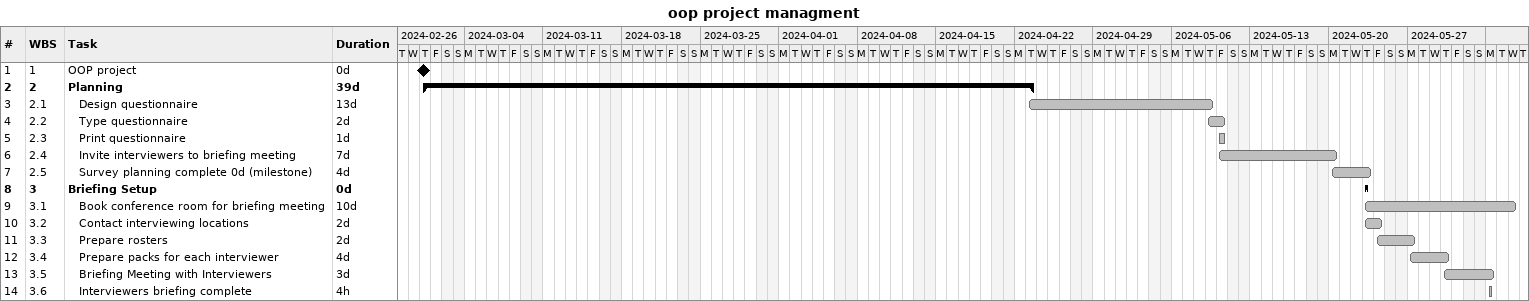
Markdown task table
oop project managment

| ID | WBS | Task | Duration | Start | Finish |
|---|---|---|---|---|---|
| 1 | 1 | OOP project | 0d | 2024-02-29 | 2024-02-29 |
| 2 | 2 | **Planning** | 39d | 2024-02-29 | 2024-04-23 |
| 3 | 2.1 | Design questionnaire | 13d | 2024-04-23 | 2024-05-09 |
| 4 | 2.2 | Type questionnaire | 2d | 2024-05-09 | 2024-05-10 |
| 5 | 2.3 | Print questionnaire | 1d | 2024-05-10 | 2024-05-10 |
| 6 | 2.4 | Invite interviewers to briefing meeting | 7d | 2024-05-10 | 2024-05-20 |
| 7 | 2.5 | Survey planning complete 0d (milestone) | 4d | 2024-05-20 | 2024-05-23 |
| 8 | 3 | **Briefing Setup** | 0d | 2024-05-23 | 2024-05-23 |
| 9 | 3.1 | Book conference room for briefing meeting | 10d | 2024-05-23 | 2024-06-05 |
| 10 | 3.2 | Contact interviewing locations | 2d | 2024-05-23 | 2024-05-24 |
| 11 | 3.3 | Prepare rosters | 2d | 2024-05-24 | 2024-05-27 |
| 12 | 3.4 | Prepare packs for each interviewer | 4d | 2024-05-27 | 2024-05-30 |
| 13 | 3.5 | Briefing Meeting with Interviewers | 3d | 2024-05-30 | 2024-06-03 |
| 14 | 3.6 | Interviewers briefing complete | 4h | 2024-06-03 | 2024-06-03 |
